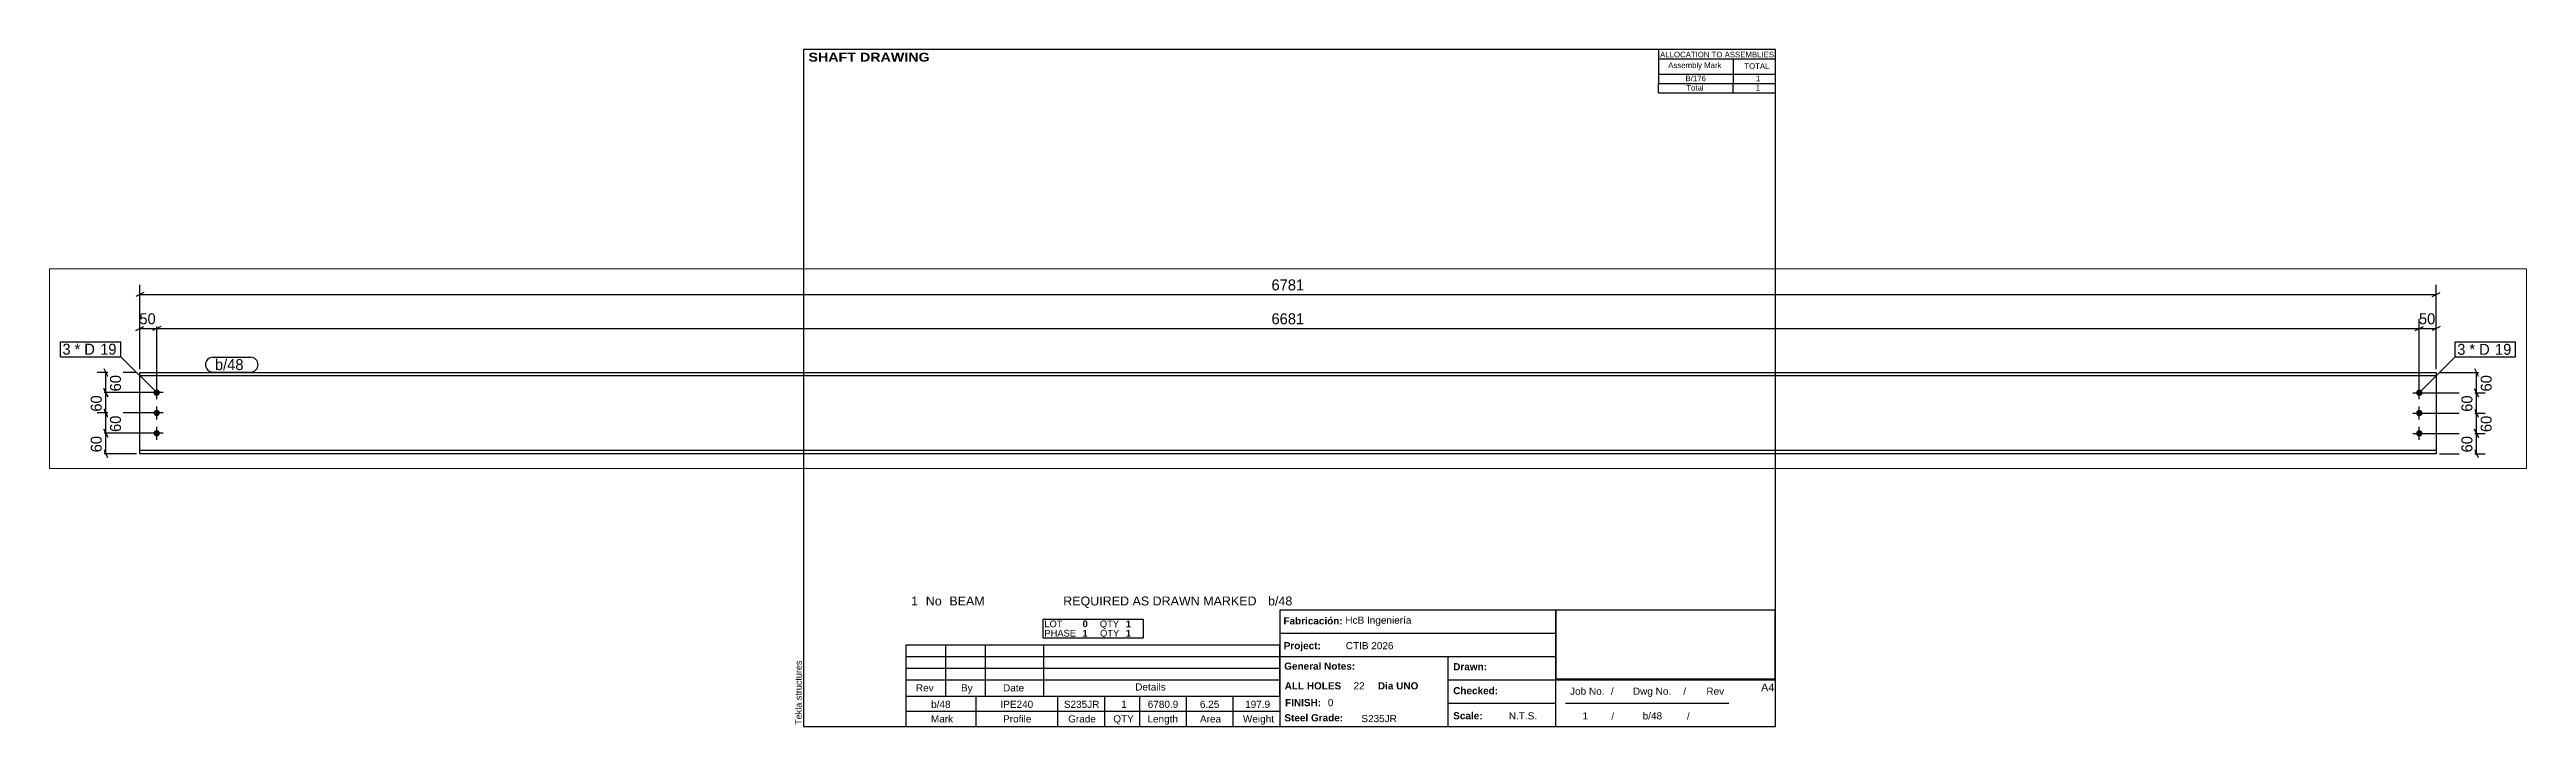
# Paper-space layout 'Layout1' of a CAD drawing. Header units: millimetres. Extents: x -218 to 514, y 5 to 205.
# The model-space entities are those that its viewports show. They can reach past a viewport. Long polylines and large blocks are cut down to what shows.
import ezdxf

# ---------------------------------------------------------------- set-up
doc = ezdxf.new("R2010")
doc.units = ezdxf.units.MM
doc.layers.add('Viewport layer', color=7, linetype='Continuous', plot=False)
doc.styles.add('Arial', font='ARIAL.TTF', dxfattribs={"height": 0.2})
doc.styles.add('Arial Black', font='ARIBLK.TTF', dxfattribs={"height": 0.2})
doc.styles.add('Arial Bold', font='ARIALBD.TTF', dxfattribs={"height": 0.2})
doc.styles.add('Comic Sans MS', font='COMIC.TTF', dxfattribs={"height": 0.2})

msp = doc.modelspace()

# ---------------------------------------------------------------- hatches: boundary and pattern name
at = {"linetype": 'Continuous'}
for points in [[(306.9, 224.4, -1), (325.9, 224.4, -1)], [(6987.8, 224, -1), (7006.8, 224, -1)], [(306.9, 164.4, -1), (325.9, 164.4, -1)], [(6987.8, 164, -1), (7006.8, 164, -1)], [(306.9, 104.4, -1), (325.9, 104.4, -1)], [(6987.8, 104, -1), (7006.8, 104, -1)]]:
    msp.add_hatch(color=3, dxfattribs=at).paths.add_polyline_path(points)

# ---------------------------------------------------------------- linework, layer by layer
at = {"color": 8, "linetype": 'Continuous'}
for p, q in [((278.4, 520), (254.4, 508)), ((266.4, 514), (7047.3, 514)), ((7035.3, 508), (7059.3, 520)), ((266.4, 294), (266.4, 442.4)), ((316.4, 234.4), (316.4, 442.4)), ((316.4, 234.4), (316.4, 442.4)), ((6997.3, 234), (6997.3, 442.4)), ((7047.3, 294), (7047.3, 442.4)), ((254.4, 408), (278.4, 420)), ((266.4, 414), (316.4, 414)), ((328.4, 420), (304.4, 408)), ((328.4, 420), (304.4, 408)), ((6985.3, 408), (7009.3, 420)), ((6997.3, 414), (7047.3, 414)), ((7059.3, 420), (7035.3, 408)), ((160.4, 296), (172.4, 272)), ((7160.4, 296), (7172.4, 272)), ((256.4, 284), (140.8, 284)), ((306.4, 224.4), (140.8, 224.4)), ((172.4, 212.4), (160.4, 236.4)), ((166.4, 224.4), (166.4, 284)), ((7007.3, 224), (7194.8, 224)), ((7057.3, 284), (7194.8, 284)), ((7172.4, 212), (7160.4, 236)), ((7166.4, 224), (7166.4, 284)), ((306.4, 164.4), (138, 164.4)), ((172.4, 152.4), (160.4, 176.4)), ((7007.3, 164), (7194.8, 164)), ((7160.4, 176), (7172.4, 152)), ((7166.4, 104), (7166.4, 164)), ((306.4, 104.4), (140.8, 104.4)), ((172.4, 92.4), (160.4, 116.4)), ((7007.3, 104), (7194.8, 104)), ((7172.4, 92), (7160.4, 116)), ((256.4, 44), (138, 44)), ((172.4, 32), (160.4, 56)), ((7057.3, 44), (7192, 44)), ((7172.4, 32), (7160.4, 56))]:
    msp.add_line(p, q, dxfattribs=at)
at = {"color": 7, "linetype": 'Continuous'}
for p, q in [((266.4, 44), (266.4, 284)), ((266.4, 284), (7047.3, 284)), ((7047.3, 274.2), (266.4, 274.2)), ((7047.3, 284), (7047.3, 44)), ((7047.3, 53.8), (266.4, 53.8)), ((7047.3, 44), (266.4, 44))]:
    msp.add_line(p, q, dxfattribs=at)
at = {"color": 3, "linetype": 'Continuous'}
for p, q in [((335.4, 224.4), (297.4, 224.4)), ((316.4, 205.4), (316.4, 243.4)), ((6978.3, 224), (7016.3, 224)), ((6997.3, 205), (6997.3, 243)), ((335.4, 164.4), (297.4, 164.4)), ((316.4, 145.4), (316.4, 183.4)), ((6978.3, 164), (7016.3, 164)), ((6997.3, 145), (6997.3, 183)), ((335.4, 104.4), (297.4, 104.4)), ((316.4, 85.4), (316.4, 123.4)), ((6978.3, 104), (7016.3, 104)), ((6997.3, 85), (6997.3, 123))]:
    msp.add_line(p, q, dxfattribs=at)

# ---------------------------------------------------------------- wipeouts: each hides what was drawn before it
at = {"color": 0}
for points in [[(64.1, 336.5), (64.1, 368.5), (38, 368.5), (38, 336.5)], [(7135.4, 336.1), (7135.4, 368.1), (7109.3, 368.1), (7109.3, 336.1)]]:
    msp.add_wipeout(points, dxfattribs=at)

# ---------------------------------------------------------------- next in the draw order: wipeouts: each hides what was drawn before it
for points in [[(3711.9, 520), (3711.9, 564.8), (3601.7, 564.8), (3601.7, 520)], [(7054.7, 420), (7054.7, 464.8), (6989.8, 464.8), (6989.8, 420)], [(64.1, 336.5), (64.1, 368.5), (38, 368.5), (38, 336.5)], [(7135.4, 336.1), (7135.4, 368.1), (7109.3, 368.1), (7109.3, 336.1)], [(587.7, 291), (587.7, 323), (488.4, 323), (488.4, 291)], [(217.2, 286.7), (172.4, 286.7), (172.4, 221.7), (217.2, 221.7)], [(7217.2, 286.5), (7172.4, 286.5), (7172.4, 221.5), (7217.2, 221.5)], [(7217.2, 166.5), (7172.4, 166.5), (7172.4, 101.5), (7217.2, 101.5)]]:
    msp.add_wipeout(points, dxfattribs=at)

# ---------------------------------------------------------------- next in the draw order: linework, layer by layer
at = {"color": 8, "linetype": 'Continuous'}
for p, q in [((7047.3, 294), (7047.3, 542.4)), ((6997.3, 234), (6997.3, 442.4)), ((316.4, 414), (6997.3, 414)), ((6985.3, 408), (7009.3, 420)), ((306.4, 224.4), (138, 224.4)), ((160.4, 236.4), (172.4, 212.4)), ((166.4, 164.4), (166.4, 224.4)), ((7007.3, 224), (7192, 224)), ((7160.4, 236), (7172.4, 212)), ((7166.4, 164), (7166.4, 224)), ((7007.3, 164), (7192, 164)), ((7172.4, 152), (7160.4, 176)), ((7007.3, 104), (7192, 104)), ((7160.4, 116), (7172.4, 92)), ((7166.4, 44), (7166.4, 104))]:
    msp.add_line(p, q, dxfattribs=at)
at = {"color": 7, "linetype": 'Continuous'}
for p, q in [((32, 330.5), (32, 374.5)), ((7103.3, 330.1), (7103.3, 374.1))]:
    msp.add_line(p, q, dxfattribs=at)

# ---------------------------------------------------------------- next in the draw order: texts
at = {"color": 3, "style": 'Comic Sans MS'}
for s, p in [('6781', (3608.1, 526.4)), ('50', (6996.2, 426.4))]:
    msp.add_text(s, height=32.38, dxfattribs=at).set_placement(p)
for p in [(210.8, 228.1), (7210.8, 227.9), (7210.8, 107.9)]:
    msp.add_text('60', height=32.38, rotation=90.00021, dxfattribs=at).set_placement(p)

# ---------------------------------------------------------------- next in the draw order: wipeouts: each hides what was drawn before it
at = {"color": 0}
for points in [[(139.9, 336.5), (139.9, 368.5), (73.7, 368.5), (73.7, 336.5)], [(7211.2, 336.1), (7211.2, 368.1), (7145, 368.1), (7145, 336.1)], [(587.7, 291), (587.7, 323), (488.4, 323), (488.4, 291)]]:
    msp.add_wipeout(points, dxfattribs=at)

# ---------------------------------------------------------------- next in the draw order: linework, layer by layer
at = {"color": 7, "linetype": 'Continuous'}
for p, q in [((482.4, 329), (593.7, 329)), ((482.4, 285), (593.7, 285))]:
    msp.add_line(p, q, dxfattribs=at)
for centre, start, end in [((482.4, 307), 90, 270), ((593.7, 307), 270, 90)]:
    msp.add_arc(centre, 22, start, end, dxfattribs=at)

# ---------------------------------------------------------------- next in the draw order: texts
at = {"color": 3, "style": 'Comic Sans MS'}
msp.add_text('b/48', height=32.38, dxfattribs=at).set_placement((488.4, 291))

# ---------------------------------------------------------------- next in the draw order: wipeouts: each hides what was drawn before it
at = {"color": 0}
for points in [[(323.9, 420), (323.9, 464.8), (258.9, 464.8), (258.9, 420)], [(3711.9, 420), (3711.9, 464.8), (3601.7, 464.8), (3601.7, 420)], [(139.9, 336.5), (139.9, 368.5), (73.7, 368.5), (73.7, 336.5)], [(7211.2, 336.1), (7211.2, 368.1), (7145, 368.1), (7145, 336.1)], [(160.4, 226.9), (115.6, 226.9), (115.6, 161.9), (160.4, 161.9)], [(7160.4, 226.5), (7115.6, 226.5), (7115.6, 161.5), (7160.4, 161.5)], [(7160.4, 106.5), (7115.6, 106.5), (7115.6, 41.5), (7160.4, 41.5)]]:
    msp.add_wipeout(points, dxfattribs=at)

# ---------------------------------------------------------------- next in the draw order: linework, layer by layer
at = {"color": 8, "linetype": 'Continuous'}
for p, q in [((266.4, 294), (266.4, 542.4)), ((306.4, 164.4), (140.8, 164.4)), ((160.4, 176.4), (172.4, 152.4)), ((166.4, 104.4), (166.4, 164.4))]:
    msp.add_line(p, q, dxfattribs=at)
at = {"color": 7, "linetype": 'Continuous'}
msp.add_line((6997.3, 224), (7103.3, 330.1), dxfattribs=at)

# ---------------------------------------------------------------- next in the draw order: texts
at = {"color": 3, "style": 'Comic Sans MS'}
for s, height, p in [('50', 32.38, (265.3, 426.4)), ('6681', 32.38, (3608.1, 426.4)), ('3', 32.4, (38, 336.5)), ('3', 32.4, (7109.3, 336.1))]:
    msp.add_text(s, height=height, dxfattribs=at).set_placement(p)
for p in [(154, 168.3), (7154, 167.9), (7154, 47.9)]:
    msp.add_text('60', height=32.38, rotation=90.00021, dxfattribs=at).set_placement(p)

# ---------------------------------------------------------------- next in the draw order: wipeouts: each hides what was drawn before it
at = {"color": 0}
for points in [[(194.7, 336.5), (194.7, 368.5), (149.5, 368.5), (149.5, 336.5)], [(7266.1, 336.1), (7266.1, 368.1), (7220.8, 368.1), (7220.8, 336.1)]]:
    msp.add_wipeout(points, dxfattribs=at)

# ---------------------------------------------------------------- next in the draw order: wipeouts: each hides what was drawn before it
for points in [[(194.7, 336.5), (194.7, 368.5), (149.5, 368.5), (149.5, 336.5)], [(7266.1, 336.1), (7266.1, 368.1), (7220.8, 368.1), (7220.8, 336.1)], [(217.2, 166.9), (172.4, 166.9), (172.4, 101.9), (217.2, 101.9)]]:
    msp.add_wipeout(points, dxfattribs=at)

# ---------------------------------------------------------------- next in the draw order: linework, layer by layer
at = {"color": 7, "linetype": 'Continuous'}
for p, q in [((32, 374.5), (210.3, 374.5)), ((210.3, 330.5), (210.3, 374.5)), ((7103.3, 374.1), (7281.7, 374.1)), ((7281.7, 330.1), (7281.7, 374.1)), ((32, 330.5), (210.3, 330.5)), ((316.4, 224.4), (210.3, 330.5)), ((7103.3, 330.1), (7281.7, 330.1))]:
    msp.add_line(p, q, dxfattribs=at)
at = {"color": 8, "linetype": 'Continuous'}
for p, q in [((306.4, 104.4), (138, 104.4)), ((160.4, 116.4), (172.4, 92.4)), ((166.4, 44), (166.4, 104.4))]:
    msp.add_line(p, q, dxfattribs=at)

# ---------------------------------------------------------------- next in the draw order: texts
at = {"color": 3, "style": 'Comic Sans MS'}
for s, p in [('* D', (73.7, 336.5)), ('19', (149.5, 336.5)), ('* D', (7145, 336.1)), ('19', (7220.8, 336.1))]:
    msp.add_text(s, height=32.38, dxfattribs=at).set_placement(p)
msp.add_text('60', height=32.38, rotation=90.00021, dxfattribs=at).set_placement((210.8, 108.3))

# ---------------------------------------------------------------- next in the draw order: wipeouts: each hides what was drawn before it
at = {"color": 0}
msp.add_wipeout([(160.4, 106.7), (115.6, 106.7), (115.6, 41.7), (160.4, 41.7)], dxfattribs=at)

# ---------------------------------------------------------------- next in the draw order: texts
at = {"color": 3, "style": 'Comic Sans MS'}
msp.add_text('60', height=32.38, rotation=90.00021, dxfattribs=at).set_placement((154, 48.1))

psp = doc.layouts.get("Layout1")

# ---------------------------------------------------------------- linework, layer by layer
at = {"color": 5, "linetype": 'Continuous'}
for p, q in [((292, 205), (5, 205)), ((5, 205), (5, 5)), ((292, 5), (292, 205)), ((5, 5), (292, 5))]:
    psp.add_line(p, q, dxfattribs=at)
at = {"color": 7, "linetype": 'Continuous'}
for p, q in [((257.51, 205), (257.51, 197.75)), ((257.51, 197.75), (257.51, 195)), ((257.57, 202.24), (292, 202.24)), ((257.57, 197.75), (292, 197.75)), ((279.49, 202.24), (279.49, 197.75)), ((279.49, 197.75), (279.49, 195)), ((257.51, 192.23), (257.51, 194.99)), ((257.51, 192.23), (292, 192.23)), ((257.54, 194.99), (292, 194.99)), ((279.49, 192.23), (279.49, 194.99)), ((75.68, 36.74), (105.35, 36.74)), ((75.68, 36.74), (75.68, 33.98)), ((105.35, 36.74), (105.35, 33.98)), ((145.72, 5), (145.72, 39.5)), ((145.75, 39.5), (292, 39.5)), ((227.14, 5), (227.14, 39.5)), ((75.68, 33.98), (75.68, 31.22)), ((75.68, 31.22), (105.35, 31.22)), ((105.35, 33.98), (105.35, 31.22)), ((145.72, 32.6), (227.14, 32.6)), ((35.31, 13.97), (35.31, 29.15)), ((35.31, 29.15), (145.71, 29.15)), ((35.31, 25.7), (145.71, 25.7)), ((35.31, 22.25), (145.71, 22.25)), ((47.04, 13.97), (47.04, 29.15)), ((58.77, 13.97), (58.77, 29.15)), ((76.02, 13.97), (76.02, 29.15)), ((145.71, 13.97), (145.71, 29.15)), ((145.72, 25.7), (227.14, 25.7)), ((195.4, 5), (195.4, 25.7)), ((35.31, 18.8), (145.71, 18.8)), ((195.4, 18.8), (292, 18.8)), ((35.31, 13.96), (145.71, 13.97)), ((35.31, 9.49), (35.31, 13.96)), ((35.31, 9.48), (145.72, 9.49)), ((35.31, 5), (35.31, 9.48)), ((56.01, 9.49), (56.01, 13.97)), ((56.01, 5), (56.01, 9.48)), ((80.16, 9.49), (80.16, 13.97)), ((80.16, 5), (80.16, 9.48)), ((93.96, 9.49), (93.96, 13.97)), ((93.96, 5), (93.96, 9.48)), ((104.31, 9.49), (104.31, 13.97)), ((104.31, 5), (104.31, 9.48)), ((118.11, 9.49), (118.11, 13.97)), ((118.11, 5), (118.11, 9.48)), ((131.91, 9.49), (131.91, 13.97)), ((131.91, 5), (131.91, 9.48)), ((195.4, 11.9), (227.14, 11.9)), ((229.99, 11.92), (278.29, 11.92))]:
    psp.add_line(p, q, dxfattribs=at)
at = {"color": 2, "linetype": 'Continuous'}
for p, q in [((227.28, 39.46), (291.86, 39.46)), ((227.29, 19.02), (227.29, 39.46)), ((291.96, 19.03), (291.96, 39.47)), ((227.28, 19.03), (291.86, 19.03))]:
    psp.add_line(p, q, dxfattribs=at)

# ---------------------------------------------------------------- texts
at = {"color": 7}
for s, height, style, p in [(' SHAFT DRAWING', 2.6342, 'Arial Black', (5.3, 201.42)), ('ALLOCATION TO ASSEMBLIES', 1.6475, 'Arial', (257.95, 202.68)), ('Assembly Mark', 1.6475, 'Arial', (260.35, 199.52)), ('TOTAL', 1.648, 'Arial', (282.81, 199.28)), ('1', 2.64, 'Arial', (36.8, 40.76)), ('No', 2.636, 'Arial', (41.13, 40.76)), ('BEAM', 2.636, 'Arial', (48.08, 40.76)), ('REQUIRED AS DRAWN MARKED', 2.636, 'Arial', (81.71, 40.76)), ('b/48', 2.636, 'Arial', (142.18, 40.76)), ('b/48', 2.109, 'Arial', (42.71, 10.5)), ('IPE240', 2.109, 'Arial', (63.17, 10.5)), ('S235JR', 2.109, 'Arial', (81.91, 10.5)), ('1', 2.11, 'Arial', (98.86, 10.5)), ('6780.9', 2.109, 'Arial', (106.66, 10.5)), ('6.25', 2.109, 'Arial', (122.06, 10.5)), ('197.9', 2.109, 'Arial', (135.43, 10.5)), ('FINISH:', 2.107, 'Arial Bold', (147.22, 11)), ('0', 2.11, 'Arial', (159.84, 11))]:
    psp.add_text(s, height=height, dxfattribs=dict(at, style=style)).set_placement(p)
at = {"color": 7, "linetype": 'Continuous'}
for s, height, style, p in [('B/176', 1.648, 'Arial', (265.45, 195.63)), ('Total', 1.648, 'Arial', (265.67, 192.88)), ('1', 1.65, 'Arial', (286.21, 192.88)), ('1', 1.65, 'Arial', (286.23, 195.63)), ('Fabricación:', 2.1074, 'Arial Bold', (146.73, 35.16)), ('HcB Ingeniería', 2.1088, 'Arial', (165.02, 35.36)), ('LOT', 1.977, 'Arial', (76.13, 34.33)), ('PHASE', 1.977, 'Arial', (76.13, 31.57)), ('0', 1.98, 'Arial Bold', (87.41, 34.33)), ('1', 1.98, 'Arial Bold', (87.41, 31.57)), ('QTY', 1.977, 'Arial', (92.51, 34.33)), ('QTY', 1.977, 'Arial', (92.58, 31.57)), ('1', 1.98, 'Arial Bold', (100.18, 34.33)), ('1', 1.98, 'Arial Bold', (100.18, 31.57)), ('Project:', 2.107, 'Arial Bold', (146.81, 27.83)), ('CTIB 2026', 2.109, 'Arial', (165.14, 27.83)), ('General Notes:', 2.1074, 'Arial Bold', (146.96, 21.78)), ('Drawn:', 2.107, 'Arial Bold', (196.85, 21.62)), ('Rev', 2.109, 'Arial', (38.21, 15.35)), ('By', 2.109, 'Arial', (51.53, 15.35)), ('Date', 2.109, 'Arial', (63.94, 15.35)), ('Details', 2.109, 'Arial', (102.96, 15.63)), ('ALL HOLES', 2.107, 'Arial Bold', (147.1, 15.96)), ('22', 2.109, 'Arial', (167.43, 15.96)), ('Dia UNO', 2.107, 'Arial Bold', (174.62, 15.96)), ('Checked:', 2.107, 'Arial Bold', (196.85, 14.53)), ('Job No.', 2.109, 'Arial', (231.37, 14.37)), ('/', 2.11, 'Arial', (243.42, 14.37)), ('Dwg No.', 2.109, 'Arial', (249.91, 14.37)), ('/', 2.11, 'Arial', (264.81, 14.37)), ('Rev', 2.109, 'Arial', (271.61, 14.37)), ('A4', 2.307, 'Arial', (287.76, 15.38)), ('Mark', 2.109, 'Arial', (42.64, 6.19)), ('Profile', 2.109, 'Arial', (63.95, 6.19)), ('Grade', 2.109, 'Arial', (83.16, 6.19)), ('QTY', 2.109, 'Arial', (96.49, 6.19)), ('Length', 2.109, 'Arial', (106.58, 6.19)), ('Area', 2.109, 'Arial', (122.09, 6.19)), ('Weight', 2.109, 'Arial', (134.77, 6.19)), ('Steel Grade:', 2.1074, 'Arial Bold', (147.01, 6.52)), ('S235JR', 2.109, 'Arial', (169.74, 6.28)), ('Scale:', 2.107, 'Arial Bold', (196.85, 7.13)), ('N.T.S.', 2.109, 'Arial', (213.29, 7.08)), ('1', 2.11, 'Arial', (235.04, 7.08)), ('/', 1.98, 'Arial', (243.58, 7.08)), ('b/48', 2.109, 'Arial', (252.8, 7.08)), ('/', 1.98, 'Arial', (265.88, 7.08))]:
    psp.add_text(s, height=height, dxfattribs=dict(at, style=style)).set_placement(p)
at = {"color": 174, "linetype": 'Continuous', "style": 'Arial'}
psp.add_text('Tekla structures', height=1.9102, rotation=90, dxfattribs=at).set_placement((4.5, 5.5))

# ---------------------------------------------------------------- viewports
at = {"layer": 'Viewport layer', "view_target_point": (3656.84, 295.2)}
psp.add_viewport(center=(148.08, 110.71), size=(731.37, 59.04), view_center_point=(0, 0), view_height=590.4, dxfattribs=at)

doc.saveas('drawing.dxf')
